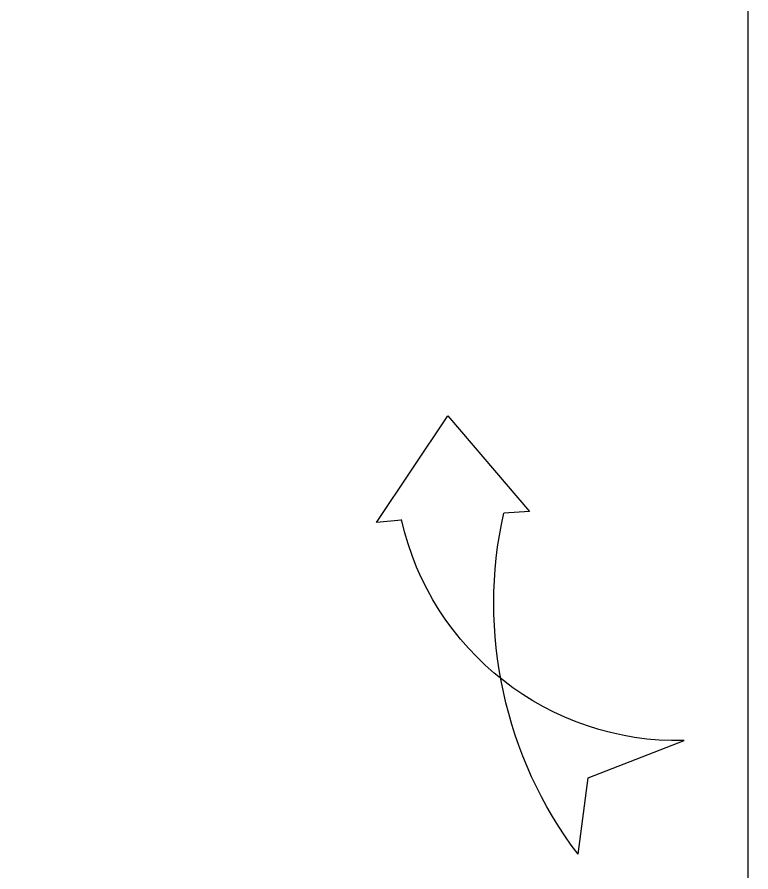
# Model space of a CAD drawing. Header units: inches. Extents: x -172 to 397, y -177 to 127.
# Drawn here: x 186.6299 to 186.9112, y 74.7518 to 75.0792 of the extents above; entities that cross this region are included whole.
import ezdxf

# ---------------------------------------------------------------- set-up
doc = ezdxf.new("R2010")
doc.units = ezdxf.units.IN
doc.header["$MEASUREMENT"] = 0
doc.header["$XCLIPFRAME"] = 2
doc.layers.add('AC-FCU VRV', color=100, linetype='Continuous')
doc.layers.add('AC-RA', color=210, linetype='Continuous')
picture_1 = doc.add_image_def('image2.tif', size_in_pixel=(13248, 8644))

# ---------------------------------------------------------------- blocks, each defined once
blk = doc.blocks.new('A$C083B7792')
at = {"layer": 'AC-FCU VRV', "color": 4}
for p, q in [((0.176191518086398, 0.03399748349420406), (0.1904202271934992, 0.07085073285406907)), ((0.1468900239083268, 0.03017073525347769), (0.176191518086398, 0.03399748349420406)), ((0.2781952066379745, 0.01158911329184775), (0.2775174610915201, 0.001676607008221254)), ((0.3148282340084734, -0.0197736036502647), (0.2781952066379745, 0.01158911329184775)), ((0.273894448457213, -0.04704969031786277), (0.3148282340084734, -0.0197736036502647)), ((0.274843288685588, -0.03743504918588769), (0.273894448457213, -0.04704969031786277))]:
    blk.add_line(p, q, dxfattribs=at)
for centre, radius, start, end in [((0.2989854640145495, 0.06843931481830623), 0.1085920143608242, 178.7275727908886, 257.2698215195036), ((0.2429931907659011, 0.1570736892879268), 0.1591859868916589, 232.863479414013, 282.5258511566473)]:
    blk.add_arc(centre, radius, start, end, dxfattribs=at)
blk = doc.blocks.new('FTM(15-28)PV2S')
at = {"layer": 'AC-RA', "color": 0, "linetype": 'Continuous'}
blk.add_line((1985.524518000596, 1338.038525857672), (1986.503208439756, 1338.038525857672), dxfattribs=at)
at = {"layer": 'AC-FCU VRV', "color": 4}
blk.add_blockref('A$C083B7792', (1985.950086404944, 1337.943203372016), dxfattribs=at)
blk = doc.blocks.new('*U239')
at = {"layer": 'AC-RA'}
blk.add_blockref('FTM(15-28)PV2S', (759.251282600299, 606.4792470601533), dxfattribs=at)

msp = doc.modelspace()

# ---------------------------------------------------------------- block references
at = {"layer": 'AC-RA', "color": 4, "xscale": -1, "rotation": 270}
msp.add_blockref('*U239', (-1757.607703492227, -2670.589705102872), dxfattribs=at)

# ---------------------------------------------------------------- pictures from other files: only their frames are drawn
image = msp.add_image(picture_1, insert=(146.7654526182976, 51.90736237157262), size_in_units=(111.1766043350107, 72.54004890336898))
image.set_boundary_path([(1963.71516533829, 1154.522547068751), (11581.48484037531, 7691.949486092337)])

doc.saveas('drawing.dxf')
